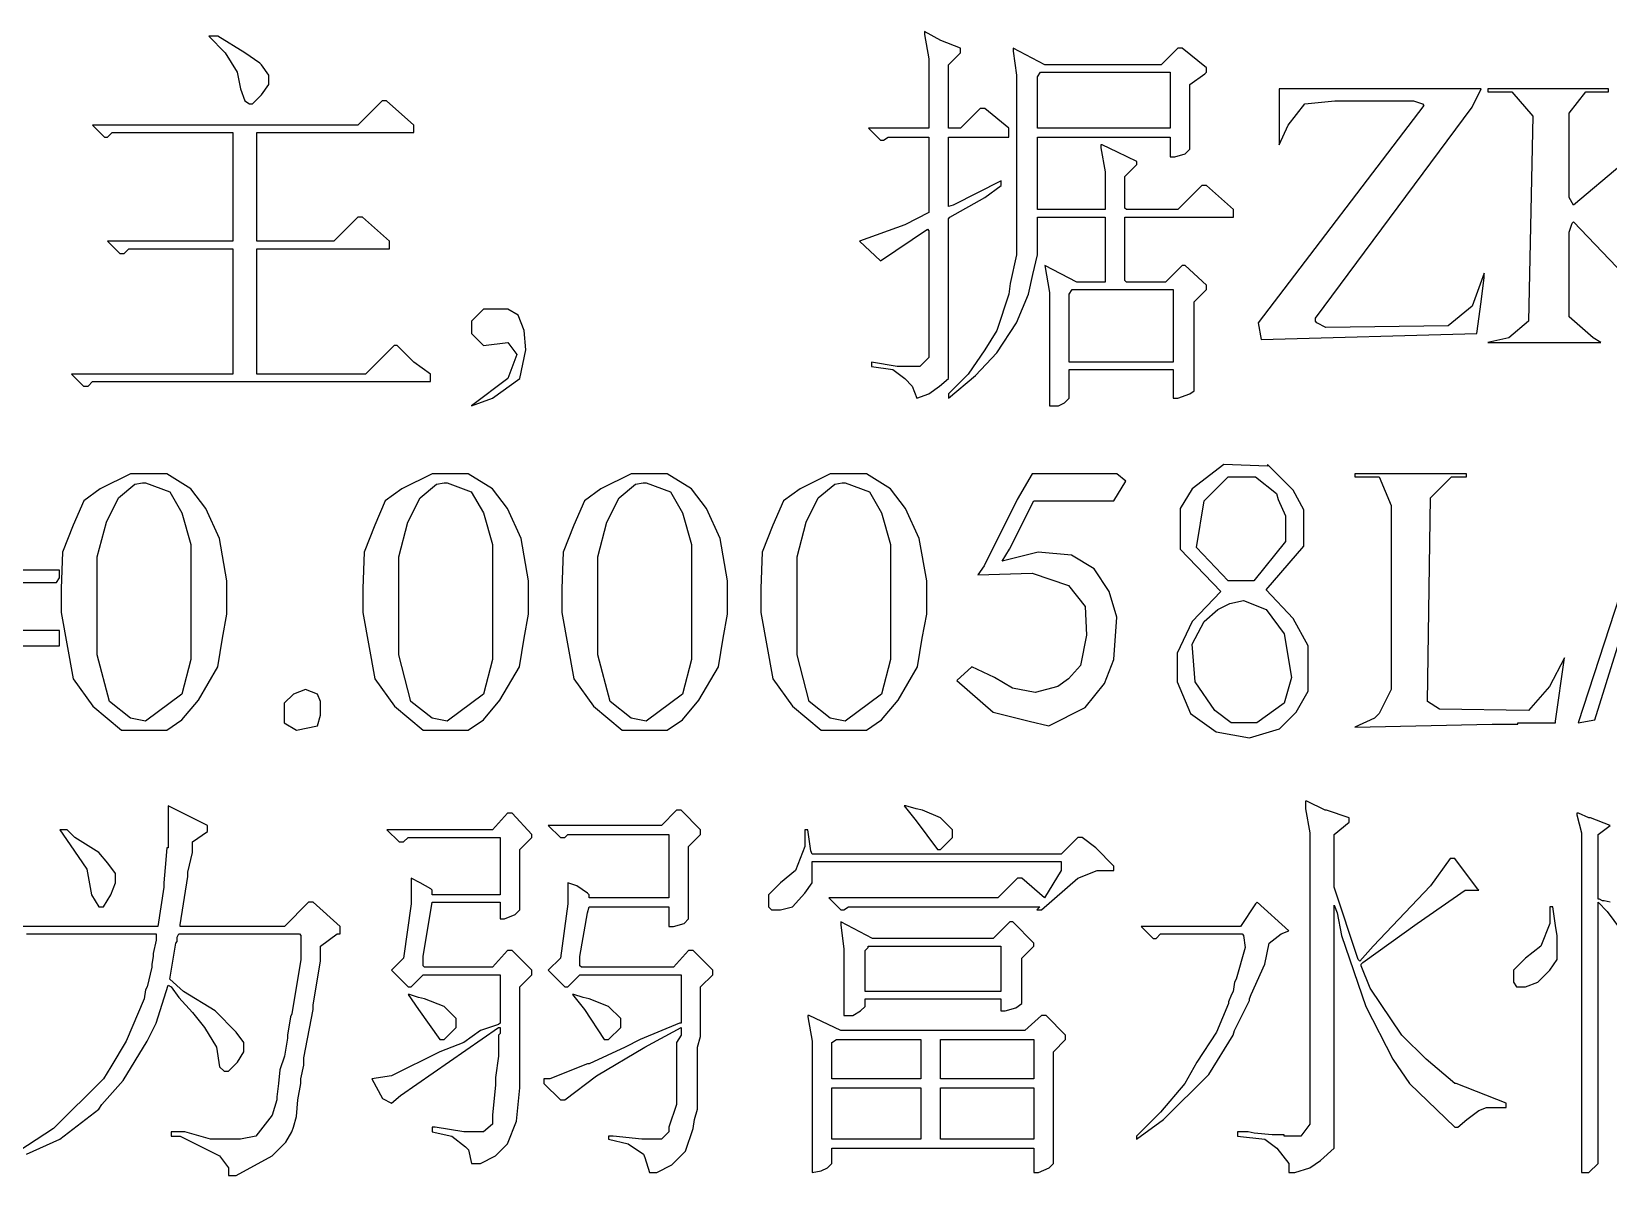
# Model space of a CAD drawing. Extents: x 94 to 452, y -72 to 1042.
# Drawn here: x 411.48 to 425.83, y 192.99 to 203.39 of the extents above; entities that cross this region are included whole.
import ezdxf

# ---------------------------------------------------------------- set-up
doc = ezdxf.new("R2010")
doc.units = 0
doc.header["$MEASUREMENT"] = 0
doc.layers.add('TREE_LAYER', color=7, linetype='Continuous')

msp = doc.modelspace()

# ---------------------------------------------------------------- linework, layer by layer
at = {"layer": 'TREE_LAYER', "elevation": 1017}
for points in [[(419.602648, 203.392055), (419.602648, 203.392055), (419.602648, 203.364604), (419.643824, 203.144996), (419.643824, 202.513624), (419.630099, 202.513624), (419.094805, 202.513624), (419.204609, 202.40382), (419.23206, 202.40382), (419.273236, 202.431271), (419.630099, 202.431271), (419.643824, 202.431271), (419.643824, 201.744996), (419.424217, 201.635193), (419.012452, 201.484212), (419.204609, 201.305781), (419.630099, 201.594016), (419.643824, 201.580291), (419.643824, 200.427349), (419.561471, 200.344996), (419.355589, 200.344996), (419.122256, 200.386173), (419.122256, 200.344996), (419.314413, 200.317546), (419.424217, 200.235193), (419.492844, 200.166565), (419.53402, 200.056761), (419.643824, 200.097938), (419.739903, 200.166565), (419.822256, 200.235193), (419.822256, 201.690095), (419.835981, 201.70382), (420.151668, 201.882251), (420.302648, 201.992055), (420.302648, 202.033232), (419.863432, 201.813624), (419.822256, 201.799898), (419.822256, 201.813624), (419.822256, 202.431271), (419.822256, 202.431271), (420.371275, 202.431271), (420.371275, 202.513624), (420.151668, 202.692055), (420.110491, 202.692055), (419.93206, 202.513624), (419.822256, 202.513624), (419.822256, 202.513624), (419.822256, 203.090095), (419.93206, 203.199898), (419.93206, 203.241075), (419.753628, 203.309702), (419.602648, 203.392055), (419.602648, 203.392055)], [(413.171867, 203.350879), (413.089514, 203.350879), (413.240494, 203.199898), (413.350298, 203.021467), (413.377749, 202.870487), (413.418926, 202.760683), (413.460102, 202.733232), (413.487553, 202.733232), (413.569906, 202.815585), (413.638534, 202.911663), (413.638534, 202.980291), (413.638534, 202.994016), (413.569906, 203.090095), (413.556181, 203.10382), (413.418926, 203.199898), (413.171867, 203.350879), (413.171867, 203.350879)], [(420.412452, 203.241075), (420.412452, 203.241075), (420.412452, 203.213624), (420.439903, 202.994016), (420.439903, 201.360683), (420.385001, 201.099898), (420.371275, 201.00382), (420.261471, 200.674408), (420.151668, 200.495977), (420.000687, 200.276369), (419.822256, 200.097938), (419.822256, 200.056761), (420.069315, 200.262644), (420.261471, 200.468526), (420.439903, 200.743036), (420.549707, 201.00382), (420.590883, 201.182251), (420.63206, 201.360683), (420.63206, 201.70382), (420.63206, 201.70382), (421.249707, 201.70382), (421.249707, 201.70382), (421.249707, 201.127349), (421.249707, 201.113624), (420.988922, 201.113624), (420.700687, 201.264604), (420.741864, 201.017546), (420.741864, 199.988134), (420.824217, 199.988134), (420.879118, 200.015585), (420.920295, 200.056761), (420.920295, 200.30382), (420.920295, 200.317546), (421.867354, 200.317546), (421.867354, 200.30382), (421.867354, 200.056761), (421.90853, 200.056761), (422.018334, 200.097938), (422.059511, 200.125389), (422.059511, 200.935193), (422.169315, 201.044996), (422.169315, 201.086173), (421.977158, 201.264604), (421.949707, 201.264604), (421.798726, 201.113624), (421.441864, 201.113624), (421.428138, 201.127349), (421.428138, 201.70382), (421.441864, 201.70382), (422.416373, 201.70382), (422.416373, 201.772447), (422.169315, 201.992055), (422.128138, 201.992055), (421.90853, 201.772447), (421.441864, 201.772447), (421.428138, 201.786173), (421.428138, 202.074408), (421.537942, 202.184212), (421.537942, 202.211663), (421.359511, 202.294016), (421.222256, 202.362644), (421.20853, 202.362644), (421.20853, 202.335193), (421.249707, 202.115585), (421.249707, 201.786173), (421.249707, 201.772447), (420.63206, 201.772447), (420.63206, 201.786173), (420.63206, 202.431271), (420.63206, 202.431271), (421.826177, 202.431271), (421.839903, 202.431271), (421.839903, 202.25284), (421.881079, 202.25284), (421.977158, 202.280291), (422.018334, 202.321467), (422.018334, 202.911663), (422.155589, 203.007742), (422.169315, 203.021467), (422.169315, 203.062644), (421.949707, 203.241075), (421.90853, 203.241075), (421.75755, 203.090095), (420.700687, 203.090095), (420.412452, 203.241075), (420.412452, 203.241075)], [(420.659511, 203.021467), (420.659511, 203.021467), (421.826177, 203.021467), (421.839903, 203.021467), (421.839903, 202.513624), (421.826177, 202.513624), (420.63206, 202.513624), (420.63206, 202.513624), (420.63206, 202.980291), (420.659511, 203.021467), (420.659511, 203.021467)], [(424.67098, 202.870487), (422.831764, 202.870487), (422.831764, 202.362644), (422.914117, 202.541075), (423.065097, 202.733232), (423.339607, 202.760683), (424.053333, 202.760683), (424.135685, 202.733232), (424.149411, 202.719506), (422.639607, 200.743036), (422.667058, 200.592055), (424.629803, 200.646957), (424.67098, 200.935193), (424.698431, 201.1548), (424.698431, 201.195977), (424.588627, 200.894016), (424.369019, 200.715585), (423.257254, 200.701859), (423.174901, 200.743036), (423.161176, 200.756761), (423.161176, 200.784212), (424.588627, 202.705781), (424.67098, 202.870487), (424.67098, 202.870487)], [(425.827547, 202.870487), (424.729507, 202.870487), (424.729507, 202.843036), (424.949115, 202.843036), (425.141272, 202.623428), (425.100096, 200.756761), (424.921664, 200.605781), (424.729507, 200.564604), (425.758919, 200.564604), (425.690292, 200.605781), (425.470684, 200.797938), (425.470684, 201.566565), (425.498135, 201.648918), (425.51186, 201.662644), (426.362841, 200.770487)], [(425.951076, 202.184212), (425.51186, 201.813624), (425.470684, 201.882251), (425.470684, 202.650879), (425.621664, 202.843036), (425.827547, 202.843036), (425.827547, 202.870487), (425.827547, 202.870487)], [(414.709122, 202.760683), (414.667945, 202.760683), (414.448337, 202.541075), (412.032651, 202.541075), (412.142455, 202.431271), (412.169906, 202.431271), (412.211083, 202.472447), (413.309122, 202.472447), (413.309122, 202.472447), (413.309122, 201.484212), (413.309122, 201.484212), (412.169906, 201.484212), (412.27971, 201.374408), (412.320886, 201.374408), (412.362063, 201.415585), (413.309122, 201.415585), (413.309122, 201.401859), (413.309122, 200.276369), (413.309122, 200.276369), (411.840494, 200.276369), (411.950298, 200.166565), (411.991475, 200.166565), (412.032651, 200.207742), (415.107161, 200.207742), (415.107161, 200.276369), (414.956181, 200.386173), (414.8052, 200.537153), (414.777749, 200.537153), (414.516965, 200.276369), (413.52873, 200.276369), (413.52873, 200.276369), (413.52873, 201.401859), (413.52873, 201.415585), (414.736573, 201.415585), (414.736573, 201.484212), (414.489514, 201.70382), (414.448337, 201.70382), (414.22873, 201.484212), (413.52873, 201.484212), (413.52873, 201.484212), (413.52873, 202.472447), (413.52873, 202.472447), (414.956181, 202.472447), (414.956181, 202.541075), (414.709122, 202.760683), (414.709122, 202.760683)], [(420.947746, 201.044996), (420.961471, 201.044996), (421.867354, 201.044996), (421.867354, 201.044996), (421.867354, 200.386173), (421.867354, 200.386173), (420.920295, 200.386173), (420.920295, 200.386173), (420.920295, 201.00382), (420.947746, 201.044996), (420.947746, 201.044996)], [(415.810787, 200.866565), (415.591179, 200.866565), (415.481375, 200.756761), (415.481375, 200.646957), (415.591179, 200.537153), (415.810787, 200.564604), (415.89314, 200.4548), (415.810787, 200.235193), (415.481375, 199.988134), (415.673532, 200.056761), (415.920591, 200.235193), (415.975493, 200.495977), (415.961767, 200.674408), (415.906865, 200.811663), (415.810787, 200.866565), (415.810787, 200.866565)], [(426.445005, 199.823428), (426.403829, 199.713624), (425.552849, 197.105781), (425.703829, 197.133232), (426.513633, 199.727349), (426.445005, 199.837153), (426.445005, 199.823428)], [(412.707295, 199.370487), (412.377884, 199.370487), (412.103374, 199.233232), (411.952393, 199.123428), (411.856315, 198.90382), (411.760237, 198.656761), (411.746511, 198.327349), (411.746511, 198.107742), (411.856315, 197.50382), (412.034746, 197.256761), (412.295531, 197.037153), (412.707295, 197.037153), (412.707295, 197.037153), (412.84455, 197.133232), (412.995531, 197.311663), (413.173962, 197.613624), (413.215139, 197.874408), (413.256315, 198.094016), (413.256315, 198.20382), (413.256315, 198.395977), (413.187688, 198.780291), (413.064158, 199.0548), (412.926903, 199.233232), (412.707295, 199.370487), (412.707295, 199.370487)], [(415.452017, 199.370487), (415.122605, 199.370487), (414.848095, 199.233232), (414.697115, 199.123428), (414.601037, 198.90382), (414.504958, 198.656761), (414.491233, 198.327349), (414.491233, 198.107742), (414.601037, 197.50382), (414.779468, 197.256761), (415.040252, 197.037153), (415.452017, 197.037153), (415.452017, 197.037153), (415.589272, 197.133232), (415.740252, 197.311663), (415.918684, 197.613624), (415.95986, 197.874408), (416.001037, 198.094016), (416.001037, 198.20382), (416.001037, 198.395977), (415.932409, 198.780291), (415.80888, 199.0548), (415.671625, 199.233232), (415.452017, 199.370487), (415.452017, 199.370487)], [(417.263594, 199.370487), (416.934182, 199.370487), (416.659672, 199.233232), (416.508692, 199.123428), (416.412613, 198.90382), (416.316535, 198.656761), (416.302809, 198.327349), (416.302809, 198.107742), (416.412613, 197.50382), (416.591045, 197.256761), (416.851829, 197.037153), (417.263594, 197.037153), (417.263594, 197.037153), (417.400848, 197.133232), (417.551829, 197.311663), (417.73026, 197.613624), (417.771437, 197.874408), (417.812613, 198.094016), (417.812613, 198.20382), (417.812613, 198.395977), (417.743986, 198.780291), (417.620456, 199.0548), (417.483201, 199.233232), (417.263594, 199.370487), (417.263594, 199.370487)], [(419.07517, 199.370487), (418.745758, 199.370487), (418.471248, 199.233232), (418.320268, 199.123428), (418.22419, 198.90382), (418.128111, 198.656761), (418.114386, 198.327349), (418.114386, 198.107742), (418.22419, 197.50382), (418.402621, 197.256761), (418.663405, 197.037153), (419.07517, 197.037153), (419.07517, 197.037153), (419.212425, 197.133232), (419.363405, 197.311663), (419.541837, 197.613624), (419.583013, 197.874408), (419.62419, 198.094016), (419.62419, 198.20382), (419.62419, 198.395977), (419.555562, 198.780291), (419.432033, 199.0548), (419.294778, 199.233232), (419.07517, 199.370487), (419.07517, 199.370487)], [(421.353413, 199.370487), (420.584786, 199.370487), (420.447531, 199.137153), (420.14557, 198.533232), (420.090668, 198.450879), (420.584786, 198.464604), (420.914198, 198.3548), (421.065178, 198.162644), (421.078903, 197.901859), (421.024001, 197.627349), (420.914198, 197.50382), (420.818119, 197.435193), (420.612237, 197.380291), (420.406354, 197.421467), (420.241648, 197.517546), (420.035766, 197.613624), (419.898511, 197.490095), (420.227923, 197.201859), (420.557335, 197.119506), (420.735766, 197.07833), (421.065178, 197.243036), (421.243609, 197.462644), (421.325962, 197.682251), (421.353413, 198.066565), (421.284786, 198.299898), (421.147531, 198.505781), (420.941648, 198.62931), (420.639688, 198.656761), (420.310276, 198.574408), (420.378903, 198.684212), (420.598511, 199.123428), (421.325962, 199.123428), (421.435766, 199.301859), (421.353413, 199.370487), (421.353413, 199.370487)], [(422.725774, 199.439114), (422.327735, 199.45284), (422.039499, 199.233232), (421.929696, 199.0548), (421.929696, 198.684212), (422.300284, 198.299898), (422.039499, 198.025389), (421.902245, 197.737153), (421.902245, 197.476369), (422.025774, 197.188134), (422.259107, 197.023428), (422.561068, 196.968526), (422.835578, 197.050879), (422.986558, 197.201859), (423.096362, 197.394016), (423.096362, 197.805781), (422.959107, 198.05284), (422.712049, 198.313624), (423.055186, 198.711663), (423.055186, 199.041075), (422.959107, 199.219506), (422.725774, 199.45284), (422.725774, 199.439114)], [(422.355186, 199.32931), (422.368911, 199.343036), (422.61597, 199.343036), (422.808127, 199.192055), (422.821852, 199.137153), (422.89048, 198.986173), (422.89048, 198.75284), (422.602245, 198.395977), (422.368911, 198.395977), (422.080676, 198.697938), (422.149303, 199.123428), (422.355186, 199.32931), (422.355186, 199.32931)], [(424.537351, 199.370487), (423.521664, 199.370487), (423.521664, 199.343036), (423.741272, 199.343036), (423.851076, 199.082251), (423.851076, 197.407742), (423.741272, 197.188134), (423.700096, 197.146957), (423.521664, 197.064604), (424.770684, 197.092055), (424.784409, 197.092055), (425.004017, 197.092055), (425.004017, 197.105781), (425.237351, 197.105781), (425.237351, 197.105781), (425.347154, 197.105781), (425.347154, 197.119506), (425.429507, 197.695977), (425.292252, 197.435193), (425.100096, 197.215585), (424.290292, 197.22931), (424.180488, 197.297938), (424.207939, 199.150879), (424.400096, 199.343036), (424.537351, 199.343036), (424.537351, 199.370487), (424.537351, 199.370487)], [(412.487688, 199.288134), (412.515139, 199.288134), (412.734746, 199.205781), (412.84455, 199.013624), (412.926903, 198.725389), (412.926903, 197.682251), (412.84455, 197.366565), (412.515139, 197.119506), (412.377884, 197.146957), (412.185727, 197.297938), (412.075923, 197.723428), (412.075923, 198.615585), (412.158276, 198.931271), (412.26808, 199.150879), (412.41906, 199.274408), (412.487688, 199.288134), (412.487688, 199.288134)], [(415.232409, 199.288134), (415.25986, 199.288134), (415.479468, 199.205781), (415.589272, 199.013624), (415.671625, 198.725389), (415.671625, 197.682251), (415.589272, 197.366565), (415.25986, 197.119506), (415.122605, 197.146957), (414.930448, 197.297938), (414.820644, 197.723428), (414.820644, 198.615585), (414.902997, 198.931271), (415.012801, 199.150879), (415.163782, 199.274408), (415.232409, 199.288134), (415.232409, 199.288134)], [(417.043986, 199.288134), (417.071437, 199.288134), (417.291045, 199.205781), (417.400848, 199.013624), (417.483201, 198.725389), (417.483201, 197.682251), (417.400848, 197.366565), (417.071437, 197.119506), (416.934182, 197.146957), (416.742025, 197.297938), (416.632221, 197.723428), (416.632221, 198.615585), (416.714574, 198.931271), (416.824378, 199.150879), (416.975358, 199.274408), (417.043986, 199.288134), (417.043986, 199.288134)], [(418.855562, 199.288134), (418.883013, 199.288134), (419.102621, 199.205781), (419.212425, 199.013624), (419.294778, 198.725389), (419.294778, 197.682251), (419.212425, 197.366565), (418.883013, 197.119506), (418.745758, 197.146957), (418.553601, 197.297938), (418.443797, 197.723428), (418.443797, 198.615585), (418.52615, 198.931271), (418.635954, 199.150879), (418.786935, 199.274408), (418.855562, 199.288134), (418.855562, 199.288134)], [(411.732974, 198.492055), (409.756503, 198.492055), (409.729052, 198.464604), (409.756503, 198.382251), (411.705523, 198.382251), (411.732974, 198.423428), (411.732974, 198.492055), (411.732974, 198.492055)], [(422.506166, 198.217546), (422.712049, 198.135193), (422.876754, 197.915585), (422.945382, 197.517546), (422.876754, 197.284212), (422.629696, 197.105781), (422.396362, 197.105781), (422.245382, 197.215585), (422.06695, 197.476369), (422.039499, 197.819506), (422.149303, 198.025389), (422.272833, 198.135193), (422.382637, 198.190095), (422.506166, 198.217546)], [(411.732974, 197.943036), (409.729052, 197.943036), (409.729052, 197.833232), (409.756503, 197.805781), (411.732974, 197.805781), (411.732974, 197.943036), (411.732974, 197.943036)], [(414.079656, 197.366565), (413.969852, 197.407742), (413.860048, 197.366565), (413.777695, 197.284212), (413.777695, 197.105781), (413.887499, 197.037153), (414.079656, 197.07833), (414.107107, 197.174408), (414.107107, 197.188134), (414.107107, 197.297938), (414.079656, 197.366565), (414.079656, 197.366565)], [(412.721774, 196.350879), (412.721774, 196.350879), (412.721774, 195.966565), (412.708048, 195.966565), (412.694323, 195.788134), (412.680597, 195.650879), (412.680597, 195.609702), (412.625695, 195.25284), (411.253146, 195.25284)], [(411.431578, 193.180291), (411.733538, 193.317546), (412.090401, 193.592055), (412.117852, 193.633232), (412.310009, 193.85284), (412.529617, 194.209702), (412.61197, 194.374408), (412.721774, 194.717546), (412.749225, 194.70382), (412.817852, 194.607742), (412.941382, 194.470487), (413.051185, 194.333232), (413.160989, 194.1548), (413.18844, 193.976369), (413.229617, 193.935193), (413.270793, 193.935193), (413.353146, 194.017546), (413.408048, 194.113624), (413.408048, 194.195977), (413.339421, 194.292055), (413.147264, 194.484212), (412.859029, 194.662644), (412.735499, 194.772447), (412.790401, 195.101859), (412.804127, 195.115585), (412.804127, 195.156761), (412.817852, 195.184212), (413.915891, 195.184212), (413.929617, 195.170487), (413.929617, 194.950879), (413.847264, 194.456761), (413.833538, 194.42931), (413.806087, 194.264604), (413.806087, 194.237153), (413.778636, 194.072447), (413.73746, 193.948918), (413.723734, 193.825389), (413.710009, 193.701859), (413.710009, 193.674408), (413.668833, 193.537153), (413.517852, 193.344996), (413.380597, 193.317546), (413.353146, 193.317546), (413.106087, 193.317546), (412.872754, 193.386173), (412.749225, 193.386173), (412.749225, 193.344996), (412.831578, 193.344996), (413.18844, 193.166565), (413.270793, 193.056761), (413.270793, 192.988134), (413.339421, 192.988134), (413.668833, 193.166565), (413.792362, 193.290095), (413.847264, 193.386173), (413.860989, 193.427349), (413.88844, 193.523428), (413.902166, 193.674408), (413.929617, 193.825389), (413.929617, 193.866565), (413.957068, 193.990095), (413.957068, 194.058722), (414.039421, 194.497938), (414.039421, 194.539114), (414.108048, 194.937153), (414.108048, 195.074408), (414.259029, 195.184212), (414.28648, 195.184212), (414.28648, 195.25284), (414.039421, 195.472447), (413.998244, 195.472447), (413.778636, 195.25284), (412.831578, 195.25284), (412.831578, 195.266565), (412.900205, 195.705781), (412.900205, 195.746957), (412.941382, 195.925389), (412.941382, 196.021467), (413.078636, 196.117546), (413.078636, 196.131271), (413.078636, 196.172447), (412.721774, 196.350879), (412.721774, 196.350879)], [(419.433538, 196.350879), (419.419813, 196.350879), (419.529617, 196.213624), (419.721774, 195.95284), (419.749225, 195.95284), (419.859029, 196.062644), (419.859029, 196.131271), (419.749225, 196.241075), (419.584519, 196.309702), (419.529617, 196.323428), (419.433538, 196.350879), (419.433538, 196.350879)], [(423.084519, 196.392055), (423.070793, 196.392055), (423.070793, 196.323428), (423.11197, 196.10382), (423.11197, 193.4548), (423.029617, 193.344996), (422.878636, 193.344996), (422.878636, 193.358722), (422.768833, 193.358722), (422.768833, 193.358722), (422.604127, 193.372447), (422.549225, 193.386173), (422.453146, 193.386173), (422.453146, 193.344996), (422.700205, 193.317546), (422.810009, 193.235193), (422.919813, 193.097938), (422.919813, 193.097938), (422.919813, 193.015585), (422.974715, 193.015585), (423.11197, 193.056761), (423.208048, 193.125389), (423.331578, 193.235193), (423.331578, 195.444996), (423.331578, 195.444996), (423.359029, 195.376369), (423.400205, 195.170487), (423.619813, 194.525389), (423.866872, 194.044996), (424.017852, 193.825389), (424.429617, 193.427349), (424.457068, 193.427349), (424.539421, 193.495977), (424.649225, 193.57833), (424.717852, 193.605781), (424.896284, 193.605781), (424.896284, 193.646957), (424.896284, 193.646957), (424.443342, 193.825389), (424.429617, 193.825389), (424.168833, 194.044996), (423.949225, 194.264604), (423.660989, 194.690095), (423.578636, 194.895977), (423.578636, 194.909702), (423.592362, 194.923428), (424.08648, 195.280291), (424.525695, 195.582251), (424.539421, 195.582251), (424.649225, 195.582251), (424.635499, 195.595977), (424.429617, 195.870487), (424.429617, 195.870487), (424.38844, 195.870487), (424.210009, 195.623428), (423.68844, 195.074408), (423.564911, 194.937153), (423.551185, 194.950879), (423.331578, 195.609702), (423.331578, 196.090095), (423.468833, 196.199898), (423.468833, 196.199898), (423.468833, 196.241075), (423.26295, 196.309702), (423.249225, 196.309702), (423.084519, 196.392055), (423.084519, 196.392055)], [(415.851185, 196.282251), (415.810009, 196.282251), (415.672754, 196.131271), (414.71197, 196.131271), (414.821774, 196.021467), (414.86295, 196.021467), (414.904127, 196.062644), (415.741382, 196.062644), (415.741382, 196.048918), (415.741382, 195.5548), (415.741382, 195.541075), (415.123734, 195.541075), (415.123734, 195.582251), (415.110009, 195.595977), (415.013931, 195.650879), (414.931578, 195.692055), (414.931578, 195.458722), (414.86295, 194.964604), (414.753146, 194.8548), (414.904127, 194.70382), (414.931578, 194.70382), (415.041382, 194.813624), (415.741382, 194.813624), (415.741382, 194.813624), (415.741382, 194.374408), (415.727656, 194.360683), (415.56295, 194.305781), (415.41197, 194.195977), (415.192362, 194.113624), (414.753146, 193.894016), (414.574715, 193.866565), (414.670793, 193.688134), (414.753146, 193.646957), (414.835499, 193.715585), (415.727656, 194.333232), (415.741382, 194.333232), (415.741382, 194.27833), (415.727656, 194.264604), (415.727656, 194.072447), (415.700205, 193.880291), (415.700205, 193.811663), (415.672754, 193.537153), (415.672754, 193.4548), (415.590401, 193.386173), (415.41197, 193.386173), (415.151185, 193.427349), (415.123734, 193.427349), (415.123734, 193.386173), (415.302166, 193.344996), (415.425695, 193.248918), (415.453146, 193.221467), (415.480597, 193.097938), (415.56295, 193.097938), (415.700205, 193.166565), (415.810009, 193.276369), (415.892362, 193.482251), (415.906087, 193.633232), (415.919813, 193.784212), (415.919813, 194.70382), (416.029617, 194.813624), (416.029617, 194.8548), (415.851185, 195.033232), (415.810009, 195.033232), (415.672754, 194.882251), (415.055107, 194.882251), (415.041382, 194.895977), (415.041382, 194.97833), (415.123734, 195.472447), (415.741382, 195.472447), (415.741382, 195.472447), (415.741382, 195.321467), (415.782558, 195.321467), (415.878636, 195.362644), (415.919813, 195.40382), (415.919813, 195.95284), (416.029617, 196.062644), (416.029617, 196.090095), (415.851185, 196.282251), (415.851185, 196.282251)], [(417.38844, 196.309702), (417.347264, 196.309702), (417.210009, 196.172447), (416.180597, 196.172447), (416.290401, 196.062644), (416.331578, 196.062644), (416.359029, 196.090095), (417.278636, 196.090095), (417.278636, 196.090095), (417.278636, 195.513624), (417.278636, 195.513624), (416.551185, 195.513624), (416.551185, 195.541075), (416.53746, 195.5548), (416.441382, 195.623428), (416.359029, 195.650879), (416.359029, 195.458722), (416.290401, 194.964604), (416.180597, 194.8548), (416.331578, 194.70382), (416.359029, 194.70382), (416.468833, 194.813624), (417.38844, 194.813624), (417.38844, 194.813624), (417.38844, 194.374408), (417.374715, 194.374408), (417.017852, 194.223428), (416.880597, 194.1548), (416.551185, 194.00382), (416.53746, 194.00382), (416.194323, 193.866565), (416.139421, 193.866565), (416.139421, 193.825389), (416.290401, 193.674408), (416.331578, 193.674408), (416.619813, 193.894016), (417.059029, 194.1548), (417.38844, 194.333232), (417.38844, 194.333232), (417.38844, 194.264604), (417.347264, 194.195977), (417.347264, 193.633232), (417.278636, 193.427349), (417.278636, 193.386173), (417.210009, 193.317546), (417.031578, 193.317546), (416.770793, 193.344996), (416.729617, 193.344996), (416.729617, 193.317546), (416.908048, 193.276369), (417.045303, 193.180291), (417.059029, 193.15284), (417.100205, 193.015585), (417.168833, 193.015585), (417.306087, 193.084212), (417.429617, 193.207742), (417.498244, 193.413624), (417.51197, 193.495977), (417.539421, 193.592055), (417.539421, 194.1548), (417.566872, 194.250879), (417.566872, 194.70382), (417.676676, 194.813624), (417.676676, 194.8548), (417.498244, 195.033232), (417.457068, 195.033232), (417.319813, 194.882251), (416.482558, 194.882251), (416.468833, 194.895977), (416.468833, 194.97833), (416.53746, 195.376369), (416.551185, 195.431271), (417.278636, 195.431271), (417.278636, 195.431271), (417.278636, 195.25284), (417.319813, 195.25284), (417.415891, 195.280291), (417.457068, 195.321467), (417.457068, 195.980291), (417.566872, 196.090095), (417.566872, 196.131271), (417.38844, 196.309702), (417.38844, 196.309702)], [(425.555107, 196.282251), (425.541382, 196.282251), (425.541382, 196.268526), (425.582558, 196.10382), (425.582558, 193.015585), (425.651185, 193.015585), (425.733538, 193.097938), (425.733538, 195.458722), (425.733538, 195.472447), (425.815891, 195.390095), (425.939421, 195.225389)], [(425.843342, 195.472447), (425.78844, 195.486173), (425.774715, 195.486173), (425.747264, 195.499898), (425.733538, 195.499898), (425.733538, 196.090095), (425.843342, 196.172447), (425.664911, 196.241075), (425.651185, 196.241075), (425.555107, 196.282251), (425.555107, 196.282251)], [(411.802166, 196.131271), (411.733538, 196.131271), (411.829617, 195.994016), (411.980597, 195.774408), (412.021774, 195.541075), (412.090401, 195.431271), (412.131578, 195.431271), (412.200205, 195.541075), (412.241382, 195.650879), (412.241382, 195.733232), (412.172754, 195.82931), (412.090401, 195.925389), (411.870793, 196.062644), (411.802166, 196.131271), (411.802166, 196.131271)], [(418.541382, 196.131271), (418.513931, 196.131271), (418.513931, 195.980291), (418.431578, 195.760683), (418.294323, 195.650879), (418.184519, 195.541075), (418.184519, 195.431271), (418.21197, 195.40382), (418.294323, 195.40382), (418.404127, 195.431271), (418.513931, 195.5548), (418.582558, 195.650879), (418.582558, 195.82931), (418.582558, 195.843036), (420.847264, 195.843036), (420.847264, 195.82931), (420.847264, 195.760683), (420.696284, 195.513624), (420.490401, 195.692055), (420.449225, 195.692055), (420.270793, 195.513624), (418.733538, 195.513624), (418.843342, 195.40382), (418.870793, 195.40382), (418.91197, 195.431271), (420.641382, 195.431271), (420.655107, 195.431271), (420.627656, 195.40382), (420.668833, 195.40382), (420.998244, 195.692055), (421.176676, 195.760683), (421.327656, 195.760683), (421.327656, 195.801859), (421.16295, 195.966565), (421.039421, 196.062644), (420.998244, 196.062644), (420.847264, 195.911663), (418.582558, 195.911663), (418.568833, 195.939114), (418.541382, 196.131271), (418.541382, 196.131271)], [(422.631578, 195.472447), (422.617852, 195.458722), (422.480597, 195.25284), (421.574715, 195.25284), (421.684519, 195.143036), (421.71197, 195.143036), (421.753146, 195.184212), (422.494323, 195.184212), (422.508048, 195.170487), (422.521774, 195.060683), (422.439421, 194.772447), (422.425695, 194.744996), (422.41197, 194.662644), (422.398244, 194.635193), (422.370793, 194.566565), (422.370793, 194.55284), (422.260989, 194.292055), (422.082558, 194.017546), (421.972754, 193.825389), (421.753146, 193.564604), (421.533538, 193.344996), (421.533538, 193.317546), (421.780597, 193.495977), (422.192362, 193.907742), (422.41197, 194.264604), (422.425695, 194.305781), (422.56295, 194.580291), (422.56295, 194.594016), (422.576676, 194.635193), (422.700205, 194.909702), (422.741382, 195.101859), (422.851185, 195.184212), (422.919813, 195.211663), (422.631578, 195.472447), (422.631578, 195.472447)], [(425.321774, 195.431271), (425.294323, 195.431271), (425.294323, 195.280291), (425.21197, 195.074408), (425.074715, 194.964604), (424.964911, 194.8548), (424.964911, 194.744996), (424.992362, 194.70382), (425.074715, 194.70382), (425.184519, 194.744996), (425.294323, 194.8548), (425.36295, 194.950879), (425.36295, 195.170487), (425.349225, 195.239114), (425.321774, 195.431271), (425.321774, 195.431271)], [(411.431578, 195.184212), (412.61197, 195.184212), (412.61197, 195.170487), (412.61197, 195.170487), (412.61197, 195.12931), (412.584519, 195.005781), (412.584519, 194.97833), (412.570793, 194.909702), (412.570793, 194.882251), (412.529617, 194.70382), (412.515891, 194.676369), (412.502166, 194.594016), (412.33746, 194.209702), (412.200205, 193.976369), (412.131578, 193.866565), (411.678636, 193.413624), (411.36295, 193.207742)], [(418.843342, 195.294016), (418.843342, 195.294016), (418.843342, 195.266565), (418.870793, 195.046957), (418.870793, 194.443036), (418.953146, 194.443036), (419.021774, 194.484212), (419.06295, 194.525389), (419.06295, 194.594016), (420.298244, 194.594016), (420.298244, 194.594016), (420.298244, 194.484212), (420.339421, 194.484212), (420.435499, 194.511663), (420.490401, 194.55284), (420.490401, 194.964604), (420.600205, 195.074408), (420.600205, 195.101859), (420.408048, 195.294016), (420.380597, 195.294016), (420.229617, 195.143036), (419.131578, 195.143036), (418.843342, 195.294016), (418.843342, 195.294016)], [(419.090401, 195.060683), (419.090401, 195.074408), (420.298244, 195.074408), (420.298244, 195.060683), (420.298244, 194.676369), (420.298244, 194.662644), (419.06295, 194.662644), (419.06295, 194.676369), (419.06295, 195.033232), (419.090401, 195.060683), (419.090401, 195.060683)], [(414.917852, 194.635193), (414.904127, 194.635193), (415.000205, 194.497938), (415.192362, 194.223428), (415.233538, 194.223428), (415.343342, 194.333232), (415.343342, 194.415585), (415.233538, 194.525389), (415.055107, 194.594016), (415.000205, 194.607742), (414.917852, 194.635193), (414.917852, 194.635193)], [(416.413931, 194.635193), (416.400205, 194.635193), (416.510009, 194.497938), (416.68844, 194.223428), (416.729617, 194.223428), (416.839421, 194.333232), (416.839421, 194.415585), (416.729617, 194.525389), (416.551185, 194.594016), (416.496284, 194.607742), (416.413931, 194.635193), (416.413931, 194.635193)], [(418.555107, 194.443036), (418.541382, 194.443036), (418.541382, 194.42931), (418.582558, 194.209702), (418.582558, 193.015585), (418.664911, 193.02931), (418.719813, 193.056761), (418.760989, 193.097938), (418.760989, 193.235193), (418.774715, 193.235193), (420.58648, 193.235193), (420.600205, 193.235193), (420.600205, 193.015585), (420.641382, 193.015585), (420.73746, 193.056761), (420.778636, 193.097938), (420.778636, 194.113624), (420.88844, 194.223428), (420.88844, 194.264604), (420.710009, 194.443036), (420.668833, 194.443036), (420.517852, 194.305781), (418.843342, 194.305781), (418.555107, 194.443036), (418.555107, 194.443036)], [(418.802166, 194.223428), (418.802166, 194.223428), (419.570793, 194.223428), (419.570793, 194.223428), (419.570793, 193.866565), (419.570793, 193.866565), (418.774715, 193.866565), (418.760989, 193.866565), (418.760989, 194.195977), (418.802166, 194.223428), (418.802166, 194.223428)], [(419.749225, 194.223428), (419.76295, 194.223428), (420.58648, 194.223428), (420.600205, 194.223428), (420.600205, 193.866565), (420.58648, 193.866565), (419.76295, 193.866565), (419.749225, 193.866565), (419.749225, 194.223428), (419.749225, 194.223428)], [(418.760989, 193.784212), (418.774715, 193.784212), (419.570793, 193.784212), (419.570793, 193.784212), (419.570793, 193.317546), (419.570793, 193.317546), (418.774715, 193.317546), (418.760989, 193.317546), (418.760989, 193.784212), (418.760989, 193.784212)], [(419.749225, 193.784212), (419.76295, 193.784212), (420.58648, 193.784212), (420.600205, 193.784212), (420.600205, 193.317546), (420.58648, 193.317546), (419.76295, 193.317546), (419.749225, 193.317546), (419.749225, 193.784212), (419.749225, 193.784212)]]:
    msp.add_lwpolyline(points, dxfattribs=at)

doc.saveas('drawing.dxf')
